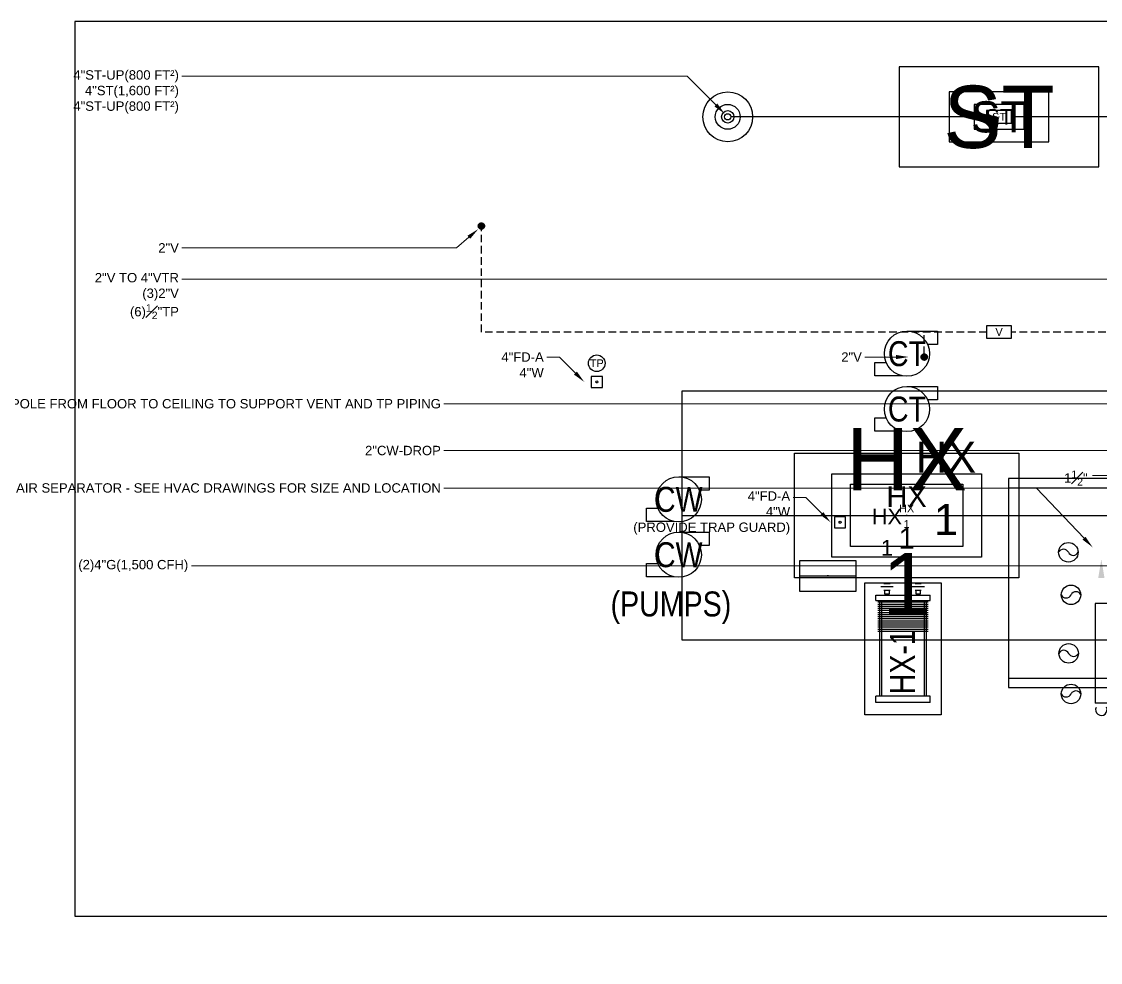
# Model space of a CAD drawing. Extents: x -6836 to 13740, y -142 to 3166.
# Drawn here: x 526 to 1045, y 771 to 1223 of the extents above; entities that cross this region are included whole.
import ezdxf
from ezdxf import colors
from ezdxf.entities.mleader import LeaderData, LeaderLine
from ezdxf.enums import TextEntityAlignment as Align
from ezdxf.math import Vec2, Vec3

# ---------------------------------------------------------------- set-up
doc = ezdxf.new("R2010")
doc.units = 0
doc.header["$LTSCALE"] = 18
doc.header["$MEASUREMENT"] = 0
doc.linetypes.add('VENT', pattern=[0.3, 0.2, -0.1])
for name, color, linetype in [('0 @ 1 (1)', 7, 'Continuous'), ('0 @ 1 (2)', 7, 'Continuous'), ('0 @ 128', 7, 'Continuous'), ('0 @ 192', 7, 'Continuous'), ('0 @ 384', 7, 'Continuous'), ('0 @ 48', 7, 'Continuous'), ('0 @ 96', 7, 'Continuous'), ('M-EQP-N', 8, 'Continuous'), ('P-IW-N', 1, 'Continuous'), ('P-IW-N @ 1 (1)', 1, 'Continuous'), ('P-IW-N @ 1 (2)', 1, 'Continuous'), ('P-IW-N @ 128', 1, 'Continuous'), ('P-IW-N @ 192', 1, 'Continuous'), ('P-IW-N @ 384', 1, 'Continuous'), ('P-IW-N @ 48', 1, 'Continuous'), ('P-IW-N @ 64', 1, 'Continuous'), ('P-IW-N @ 768', 1, 'Continuous'), ('P-IW-N @ 96', 1, 'Continuous'), ('P-SAN-N @ 48', 6, 'Continuous'), ('P-SANV-N', 5, 'VENT'), ('P-SANV-N @ 48', 5, 'VENT'), ('P-STRM-N', 2, 'Continuous'), ('P-STRM-N @ 1 (1)', 2, 'Continuous'), ('P-STRM-N @ 192', 2, 'Continuous'), ('P-STRM-N @ 384', 2, 'Continuous'), ('P-STRM-N @ 48', 2, 'Continuous'), ('P-STRM-N @ 96', 2, 'Continuous'), ('P-TP-N @ 48', 6, 'Continuous')]:
    doc.layers.add(name, color=color, linetype=linetype)
doc.layers.add('G-ANNO-TEXT', color=70, linetype='Continuous', lineweight=0)
doc.styles.add('Arial', font='arial.ttf')
doc.styles.add('Arial Narrow', font='ARIALN.TTF')
doc.dimstyles.new('Loop048', dxfattribs={"dimscale": 0, "dimtxt": 0.09375, "dimasz": 0.03125, "dimexe": 0.0625, "dimexo": 0.0625, "dimgap": 0.09375, "dimtad": 1, "dimdec": 4, "dimzin": 3, "dimdsep": 46, "dimlunit": 4, "dimtxsty": 'Arial', "dimblk": 'OBLIQUE', "dimcen": 0.09375, "dimdle": 0.0625, "dimclrd": 256, "dimclre": 256, "dimclrt": 256, "dimadec": 4, "dimazin": 0, "dimtfac": 0.8, "dimtdec": 4, "dimtix": 1, "dimtofl": 0, "dimtmove": 1, "dimatfit": 0, "dimldrblk": 'LeaderNoteBlock', "dimfxl": 1, "dimfrac": 1, "dimtolj": 1, "dimtzin": 0, "dimlwd": -1, "dimlwe": -1, "dimarcsym": 0})

# ---------------------------------------------------------------- blocks, each defined once
blk = doc.blocks.new('*U13')
at = {"linetype": 'Continuous'}
blk.add_lwpolyline([(-0.056, -0.056), (0.056, -0.056), (0.056, 0.056), (-0.056, 0.056)], close=True, dxfattribs=at)
at = {"color": 7, "linetype": 'Continuous'}
blk.add_circle((0, 0), 0.01, dxfattribs=at)
blk = doc.blocks.new('TrapPrimer')
at = {"linetype": 'Continuous'}
blk.add_circle((0, 0), 0.0829, dxfattribs=at)
at = {"linetype": 'Continuous', "style": 'Arial'}
blk.add_text('TP', height=0.0781, dxfattribs=at).set_placement((0, 0), align=Align.MIDDLE)
blk = doc.blocks.new('NON POWERED EQUIPMENT TAG')
blk.add_line((-0.28125, 0), (0.28125, 0))
blk.add_lwpolyline([(-0.28125, 0.15625), (0.28125, 0.15625), (0.28125, -0.15625), (-0.28125, -0.15625)], close=True)
at = {"style": 'Arial'}
for p in [(0, 0.03125), (0, -0.125)]:
    blk.add_attdef('XXXX', text='', height=0.07812, dxfattribs=at).set_placement(p, align=Align.CENTER)
blk = doc.blocks.new('*U2360')
at = {"layer": '0 @ 1 (1)'}
ref = blk.add_blockref('NON POWERED EQUIPMENT TAG', (913.64, 967.21), dxfattribs=at)
ref.add_attrib('XXXX', 'HX', dxfattribs={"layer": '0', "height": 0.0781, "style": 'Arial'}).set_placement((913.64, 967.24), align=Align.CENTER)
ref.add_attrib('XXXX', '1', dxfattribs={"layer": '0', "height": 0.0781, "style": 'Arial'}).set_placement((913.64, 967.09), align=Align.CENTER)
at = {"layer": '0 @ 1 (2)'}
ref = blk.add_blockref('NON POWERED EQUIPMENT TAG', (951.53, 996.31), dxfattribs=at)
ref.add_attrib('XXXX', 'HX', dxfattribs={"layer": '0', "height": 0.0781, "style": 'Arial'}).set_placement((951.53, 996.34), align=Align.CENTER)
ref.add_attrib('XXXX', '1', dxfattribs={"layer": '0', "height": 0.0781, "style": 'Arial'}).set_placement((951.53, 996.18), align=Align.CENTER)
at = {"layer": '0 @ 128'}
ref = blk.add_blockref('NON POWERED EQUIPMENT TAG', (951.53, 996.31), dxfattribs=dict(at, xscale=128, yscale=128, zscale=128))
ref.add_attrib('XXXX', 'HX', dxfattribs={"layer": '0', "height": 10, "style": 'Arial'}).set_placement((951.53, 1000.31), align=Align.CENTER)
ref.add_attrib('XXXX', '1', dxfattribs={"layer": '0', "height": 10, "style": 'Arial'}).set_placement((951.53, 980.31), align=Align.CENTER)
at = {"layer": '0 @ 192'}
ref = blk.add_blockref('NON POWERED EQUIPMENT TAG', (951.53, 996.31), dxfattribs=dict(at, xscale=192, yscale=192, zscale=192))
ref.add_attrib('XXXX', 'HX', dxfattribs={"layer": '0', "height": 15, "style": 'Arial'}).set_placement((970.47, 1016.85), align=Align.CENTER)
ref.add_attrib('XXXX', '1', dxfattribs={"layer": '0', "height": 15, "style": 'Arial'}).set_placement((970.47, 986.85), align=Align.CENTER)
at = {"layer": '0 @ 384'}
ref = blk.add_blockref('NON POWERED EQUIPMENT TAG', (951.53, 996.31), dxfattribs=dict(at, xscale=384, yscale=384, zscale=384))
ref.add_attrib('XXXX', 'HX', dxfattribs={"layer": '0', "height": 30, "style": 'Arial'}).set_placement((951.53, 1008.31), align=Align.CENTER)
ref.add_attrib('XXXX', '1', dxfattribs={"layer": '0', "height": 30, "style": 'Arial'}).set_placement((951.53, 948.31), align=Align.CENTER)
at = {"layer": '0 @ 48'}
ref = blk.add_blockref('NON POWERED EQUIPMENT TAG', (913.64, 967.21), dxfattribs=dict(at, xscale=48, yscale=48, zscale=48))
ref.add_attrib('XXXX', 'HX', dxfattribs={"layer": '0', "height": 3.75, "style": 'Arial'}).set_placement((951.53, 997.81), align=Align.CENTER)
ref.add_attrib('XXXX', '1', dxfattribs={"layer": '0', "height": 3.75, "style": 'Arial'}).set_placement((951.53, 990.31), align=Align.CENTER)
at = {"layer": '0 @ 96'}
ref = blk.add_blockref('NON POWERED EQUIPMENT TAG', (951.53, 996.31), dxfattribs=dict(at, xscale=96, yscale=96, zscale=96))
ref.add_attrib('XXXX', 'HX', dxfattribs={"layer": '0', "height": 7.5, "style": 'Arial'}).set_placement((942.05, 992.03), align=Align.CENTER)
ref.add_attrib('XXXX', '1', dxfattribs={"layer": '0', "height": 7.5, "style": 'Arial'}).set_placement((942.05, 977.03), align=Align.CENTER)
blk = doc.blocks.new('A$C04B83033')
for p, q in [((945.08, 961.91), (939.08, 961.91)), ((943.58, 963.41), (940.58, 963.41)), ((940.58, 960.41), (943.58, 960.41)), ((960.08, 961.91), (954.08, 961.91)), ((958.58, 963.41), (955.58, 963.41)), ((955.58, 960.41), (958.58, 960.41)), ((936.68, 955.41), (936.68, 957.91)), ((936.68, 957.91), (962.93, 957.91)), ((936.68, 955.41), (962.93, 955.41)), ((938.68, 909.41), (938.68, 955.41)), ((939.68, 909.41), (939.68, 955.41)), ((959.93, 955.41), (959.93, 909.41)), ((960.93, 955.41), (960.93, 909.41)), ((962.93, 955.41), (962.93, 957.91)), ((937.68, 954.69), (961.93, 954.69)), ((937.68, 953.69), (961.93, 953.69)), ((937.68, 952.69), (961.93, 952.69)), ((937.68, 951.69), (961.93, 951.69)), ((937.68, 950.69), (961.93, 950.69)), ((937.68, 949.69), (961.93, 949.69)), ((1042.23, 953.98), (1042.23, 905.98)), ((1068.23, 953.98), (1042.23, 953.98)), ((937.68, 948.69), (961.93, 948.69)), ((937.68, 947.69), (961.93, 947.69)), ((937.68, 946.69), (961.93, 946.69)), ((937.68, 945.69), (961.93, 945.69)), ((937.68, 944.69), (961.93, 944.69)), ((937.68, 943.69), (961.93, 943.69)), ((937.68, 942.69), (961.93, 942.69)), ((937.68, 941.69), (961.93, 941.69)), ((937.68, 940.69), (961.93, 940.69)), ((936.68, 906.41), (936.68, 909.41)), ((962.93, 909.41), (936.68, 909.41)), ((962.93, 906.41), (962.93, 909.41)), ((962.93, 906.41), (936.68, 906.41)), ((1068.23, 905.98), (1042.23, 905.98))]:
    blk.add_line(p, q)
for points in [[(951.82, 1084.99), (966.39, 1084.99), (966.39, 1078.5), (961.66, 1078.5)], [(949.57, 1063.43), (936.2, 1063.43), (936.2, 1069.92), (941.66, 1069.92)], [(951.82, 1058.38), (966.39, 1058.38), (966.39, 1051.89), (961.66, 1051.89)], [(949.57, 1036.82), (936.2, 1036.82), (936.2, 1043.31), (941.66, 1043.31)], [(842.06, 1014.93), (856.62, 1014.93), (856.62, 1008.44), (851.89, 1008.44)], [(839.8, 993.37), (826.43, 993.37), (826.43, 999.86), (831.89, 999.86)], [(842.06, 988.32), (856.62, 988.32), (856.62, 981.83), (851.89, 981.83)], [(839.8, 966.76), (826.43, 966.76), (826.43, 973.25), (831.89, 973.25)], [(943.08, 960.41), (943.08, 958.41), (941.08, 958.41), (941.08, 960.41), (943.08, 960.41)], [(958.08, 960.41), (958.08, 958.41), (956.08, 958.41), (956.08, 960.41), (958.08, 960.41)]]:
    blk.add_lwpolyline(points)
blk.add_lwpolyline([(931.43, 900.41), (931.43, 963.91), (968.18, 963.91), (968.18, 900.41)], close=True)
for centre in [(951.7, 1074.11), (951.7, 1047.49), (841.93, 1004.05), (841.93, 977.43)]:
    blk.add_circle(centre, 10.88)
at = {"linetype": 'Continuous'}
for centre in [(1029.34, 978.58), (1030.6, 958.13), (1029.47, 929.98), (1030.6, 910.47)]:
    blk.add_circle(centre, 4.69, dxfattribs=at)
for centre, radius, start, end in [((1027, 977.44), 2.61, 25.9994, 154.0006), ((1031.69, 979.72), 2.61, 205.9994, 334.0006), ((1028.26, 959.27), 2.61, 205.9994, 334.0006), ((1032.95, 956.99), 2.61, 25.9994, 154.0006), ((1027.13, 928.83), 2.61, 25.9994, 154.0006), ((1031.81, 931.12), 2.61, 205.9994, 334.0006), ((1028.26, 911.61), 2.61, 205.9994, 334.0006), ((1032.95, 909.33), 2.61, 25.9994, 154.0006), ((1045.2, 902.9), 2.75, 156.7836, 27.3267)]:
    blk.add_arc(centre, radius, start, end)
blk.add_solid([(1043.7, 966.23), (1045.2, 975.23), (1046.7, 966.23)])
blk.add_blockref('*U2360', (0, 0))
at = {"style": 'Arial Narrow'}
for s, p in [('CT', (951.7, 1074.11)), ('CT', (951.7, 1047.49)), ('CW', (841.93, 1004.05)), ('CW', (841.93, 977.43))]:
    blk.add_text(s, height=12, dxfattribs=at).set_placement(p, align=Align.MIDDLE)
blk.add_text('(PUMPS)', height=12, dxfattribs=at).set_placement((809.15, 947.74))
blk.add_text('HX-1', height=12, rotation=90, dxfattribs=at).set_placement((955.5, 925.97), align=Align.CENTER)
blk = doc.blocks.new('*U36')
h = blk.add_hatch()
h.set_pattern_fill('ANSI31', color=256, scale=0.025, angle=135)
edge = h.paths.add_edge_path()
edge.add_arc((0, 0), 0.0313, 0, 360)
blk.add_circle((0, 0), 0.0312)
blk = doc.blocks.new('*U41')
blk.add_circle((0, 0), 0.0312)
blk = doc.blocks.new('*U2478')
at = {"layer": 'P-STRM-N @ 1 (1)'}
blk.add_blockref('*U41', (865.5, 1177.5), dxfattribs=at)
at = {"layer": 'P-STRM-N @ 192', "xscale": 192, "yscale": 192, "zscale": 192}
blk.add_blockref('*U41', (865.5, 1177.5), dxfattribs=at)
at = {"layer": 'P-STRM-N @ 384', "xscale": 384, "yscale": 384, "zscale": 384}
blk.add_blockref('*U41', (865.5, 1177.5), dxfattribs=at)
at = {"layer": 'P-STRM-N @ 48', "xscale": 48, "yscale": 48, "zscale": 48}
blk.add_blockref('*U41', (865.5, 1177.5), dxfattribs=at)
at = {"layer": 'P-STRM-N @ 96', "xscale": 96, "yscale": 96, "zscale": 96}
blk.add_blockref('*U41', (865.5, 1177.5), dxfattribs=at)
blk = doc.blocks.new('*U73')
at = {"layer": 'DEFPOINTS'}
blk.add_lwpolyline([(-0.125, -0.0625), (0.125, -0.0625), (0.125, 0.0625), (-0.125, 0.0625)], close=True, dxfattribs=at)
at = {"style": 'Arial'}
blk.add_text('ST', height=0.07812, dxfattribs=at).set_placement((0, 0), align=Align.MIDDLE)
blk = doc.blocks.new('*U2479')
at = {"layer": 'P-STRM-N @ 1 (1)', "linetype": 'ByBlock', "lineweight": -2}
blk.add_blockref('*U73', (996, 1177.5), dxfattribs=at)
at = {"layer": 'P-STRM-N @ 192', "linetype": 'ByBlock', "lineweight": -2, "xscale": 192, "yscale": 192, "zscale": 192}
blk.add_blockref('*U73', (996, 1177.5), dxfattribs=at)
at = {"layer": 'P-STRM-N @ 384', "linetype": 'ByBlock', "lineweight": -2, "xscale": 384, "yscale": 384, "zscale": 384}
blk.add_blockref('*U73', (996, 1177.5), dxfattribs=at)
at = {"layer": 'P-STRM-N @ 48', "linetype": 'ByBlock', "lineweight": -2, "xscale": 48, "yscale": 48, "zscale": 48}
blk.add_blockref('*U73', (996, 1177.5), dxfattribs=at)
at = {"layer": 'P-STRM-N @ 96', "linetype": 'ByBlock', "lineweight": -2, "xscale": 96, "yscale": 96, "zscale": 96}
blk.add_blockref('*U73', (996, 1177.5), dxfattribs=at)
blk = doc.blocks.new('*U69')
at = {"layer": 'DEFPOINTS'}
blk.add_lwpolyline([(-0.125, -0.0625), (0.125, -0.0625), (0.125, 0.0625), (-0.125, 0.0625)], close=True, dxfattribs=at)
at = {"style": 'Arial'}
blk.add_text('V', height=0.0781, dxfattribs=at).set_placement((0, 0), align=Align.MIDDLE)
blk = doc.blocks.new('*U65')
at = {"layer": 'DEFPOINTS'}
blk.add_lwpolyline([(-0.125, -0.0625), (0.125, -0.0625), (0.125, 0.0625), (-0.125, 0.0625)], close=True, dxfattribs=at)
at = {"style": 'Arial'}
blk.add_text('IW', height=0.078125, dxfattribs=at).set_placement((0, 0), align=Align.MIDDLE)
blk = doc.blocks.new('*U2934')
at = {"layer": 'P-IW-N @ 1 (1)', "linetype": 'ByBlock', "lineweight": -2}
blk.add_blockref('*U65', (1096.5, 951), dxfattribs=at)
at = {"layer": 'P-IW-N @ 1 (2)', "linetype": 'ByBlock', "lineweight": -2}
blk.add_blockref('*U65', (1096.5, 951), dxfattribs=at)
at = {"layer": 'P-IW-N @ 128', "linetype": 'ByBlock', "lineweight": -2, "xscale": 128, "yscale": 128, "zscale": 128}
blk.add_blockref('*U65', (1096.5, 951), dxfattribs=at)
at = {"layer": 'P-IW-N @ 192', "linetype": 'ByBlock', "lineweight": -2, "xscale": 192, "yscale": 192, "zscale": 192}
blk.add_blockref('*U65', (1096.5, 951), dxfattribs=at)
at = {"layer": 'P-IW-N @ 384', "linetype": 'ByBlock', "lineweight": -2, "xscale": 384, "yscale": 384, "zscale": 384}
blk.add_blockref('*U65', (1096.5, 951), dxfattribs=at)
at = {"layer": 'P-IW-N @ 48', "linetype": 'ByBlock', "lineweight": -2, "xscale": 48, "yscale": 48, "zscale": 48}
blk.add_blockref('*U65', (1096.5, 951), dxfattribs=at)
at = {"layer": 'P-IW-N @ 64', "linetype": 'ByBlock', "lineweight": -2, "xscale": 64, "yscale": 64, "zscale": 64}
blk.add_blockref('*U65', (1096.5, 951), dxfattribs=at)
at = {"layer": 'P-IW-N @ 768', "linetype": 'ByBlock', "lineweight": -2, "xscale": 768, "yscale": 768, "zscale": 768}
blk.add_blockref('*U65', (1096.5, 951), dxfattribs=at)
at = {"layer": 'P-IW-N @ 96', "linetype": 'ByBlock', "lineweight": -2, "xscale": 96, "yscale": 96, "zscale": 96}
blk.add_blockref('*U65', (1096.5, 951), dxfattribs=at)
blk = doc.blocks.new('*U2935')
at = {"layer": 'P-IW-N @ 1 (1)', "linetype": 'ByBlock', "lineweight": -2}
blk.add_blockref('*U65', (1096.5, 955.5), dxfattribs=at)
at = {"layer": 'P-IW-N @ 1 (2)', "linetype": 'ByBlock', "lineweight": -2}
blk.add_blockref('*U65', (1096.5, 955.5), dxfattribs=at)
at = {"layer": 'P-IW-N @ 128', "linetype": 'ByBlock', "lineweight": -2, "xscale": 128, "yscale": 128, "zscale": 128}
blk.add_blockref('*U65', (1096.5, 955.5), dxfattribs=at)
at = {"layer": 'P-IW-N @ 192', "linetype": 'ByBlock', "lineweight": -2, "xscale": 192, "yscale": 192, "zscale": 192}
blk.add_blockref('*U65', (1096.5, 955.5), dxfattribs=at)
at = {"layer": 'P-IW-N @ 384', "linetype": 'ByBlock', "lineweight": -2, "xscale": 384, "yscale": 384, "zscale": 384}
blk.add_blockref('*U65', (1096.5, 955.5), dxfattribs=at)
at = {"layer": 'P-IW-N @ 48', "linetype": 'ByBlock', "lineweight": -2, "xscale": 48, "yscale": 48, "zscale": 48}
blk.add_blockref('*U65', (1096.5, 955.5), dxfattribs=at)
at = {"layer": 'P-IW-N @ 64', "linetype": 'ByBlock', "lineweight": -2, "xscale": 64, "yscale": 64, "zscale": 64}
blk.add_blockref('*U65', (1096.5, 955.5), dxfattribs=at)
at = {"layer": 'P-IW-N @ 768', "linetype": 'ByBlock', "lineweight": -2, "xscale": 768, "yscale": 768, "zscale": 768}
blk.add_blockref('*U65', (1096.5, 955.5), dxfattribs=at)
at = {"layer": 'P-IW-N @ 96', "linetype": 'ByBlock', "lineweight": -2, "xscale": 96, "yscale": 96, "zscale": 96}
blk.add_blockref('*U65', (1096.5, 955.5), dxfattribs=at)
blk = doc.blocks.new('_Oblique')
at = {"color": 0, "linetype": 'ByBlock', "lineweight": -2}
blk.add_line((-0.5, -0.5), (0.5, 0.5), dxfattribs=at)
blk = doc.blocks.new('LeaderNoteBlock')
blk.add_ellipse((0, 0), major_axis=(1, 0), ratio=0.25, start_param=5.387521, end_param=10.320443)

msp = doc.modelspace()

# ---------------------------------------------------------------- linework, layer by layer
at = {"layer": 'DEFPOINTS'}
msp.add_lwpolyline([(551.47902, 793.04182), (1470.39165, 793.04182), (1470.39165, 1223.3146), (551.47902, 1223.3146)], close=True, dxfattribs=at)
at = {"layer": 'P-SANV-N'}
for p, q in [((747, 1074), (747, 1123.5)), ((990, 1074), (747, 1074)), ((960, 1063.5), (960, 1074)), ((1090.5, 1074), (1002, 1074))]:
    msp.add_line(p, q, dxfattribs=at)
at = {"layer": 'P-STRM-N'}
for p, q in [((990, 1177.5), (867, 1177.5)), ((1125, 1177.5), (1002, 1177.5))]:
    msp.add_line(p, q, dxfattribs=at)

# ---------------------------------------------------------------- block references
at = {"layer": 'M-EQP-N'}
msp.add_blockref('A$C04B83033', (0, -10.5), dxfattribs=at)
at = {"layer": 'P-IW-N'}
for name in ['*U2935', '*U2934']:
    msp.add_blockref(name, (0, 0), dxfattribs=at)
at = {"layer": 'P-SAN-N @ 48', "xscale": 48, "yscale": 48, "zscale": 48}
for p in [(802.5, 1050), (919.5, 982.5)]:
    msp.add_blockref('*U13', p, dxfattribs=at)
at = {"layer": 'P-SANV-N @ 48', "xscale": 48, "yscale": 48, "zscale": 48}
for p in [(747, 1125), (960, 1062)]:
    msp.add_blockref('*U36', p, dxfattribs=at)
at = {"layer": 'P-SANV-N @ 48', "linetype": 'ByBlock', "lineweight": -2, "xscale": 48, "yscale": 48, "zscale": 48}
msp.add_blockref('*U69', (996, 1074), dxfattribs=at)
at = {"layer": 'P-STRM-N'}
for name in ['*U2479', '*U2478']:
    msp.add_blockref(name, (0, 0), dxfattribs=at)
at = {"layer": 'P-TP-N @ 48', "xscale": 48, "yscale": 48, "zscale": 48}
msp.add_blockref('TrapPrimer', (802.5, 1059), dxfattribs=at)

# ---------------------------------------------------------------- texts
at = {"layer": 'G-ANNO-TEXT', "insert": (1038.6, 1007.4), "char_height": 4.5, "attachment_point": 3, "style": 'Arial'}
msp.add_mtext_dynamic_manual_height_columns('\\A1;1{\\H0.8x;\\S1#2;}"', width=33.6, gutter_width=22.5, heights=[0], dxfattribs=at)

# ---------------------------------------------------------------- leaders
at = {"layer": 'G-ANNO-TEXT'}
msp.add_leader([(1048.5, 1005), (1042.5, 1005), (1041, 1005)], dimstyle='Loop048', override={"dimscale": 0}, dxfattribs=at)
ml = msp.add_multileader_mtext('Standard', dxfattribs=at)
ml.set_content('4"ST-UP(800 FT²)\\P4"ST(1,600 FT²)\\P4"ST-UP(800 FT²)', color=256, style='Arial')
ml.set_leader_properties(color=256, linetype='ByLayer', lineweight=-1)
ml.build(insert=Vec2(0, 0))
ml.multileader.update_dxf_attribs({"has_dogleg": 0, "dogleg_length": 0.125, "arrow_head_size": 6, "scale": 48})
ctx = ml.context
ctx.base_point, ctx.scale, ctx.char_height, ctx.arrow_head_size, ctx.landing_gap_size, ctx.plane_origin = Vec3(549.52387, 1197), 48, 4.5, 6, 1.5, Vec3(864, 1179)
ctx.text_align_type = 2
notes = []
notes.append((ctx, [(0, (1, 1, 0), (609, 1197), (-1, 0), 6, [(0, [(864, 1179), (846, 1197)], 0, [])])]))
ctx.mtext.insert, ctx.mtext.alignment, ctx.mtext.flow_direction = Vec3(601.5, 1199.91149), 3, 5
ml = msp.add_multileader_mtext('Standard', dxfattribs=at)
ml.set_content('2"V', color=256, style='Arial')
ml.set_leader_properties(color=256, linetype='ByLayer', lineweight=-1)
ml.build(insert=Vec2(0, 0))
ml.multileader.update_dxf_attribs({"has_dogleg": 0, "dogleg_length": 0.125, "arrow_head_size": 6, "scale": 48})
ctx = ml.context
ctx.base_point, ctx.scale, ctx.char_height, ctx.arrow_head_size, ctx.landing_gap_size, ctx.plane_origin = Vec3(590.31241, 1114.5), 48, 4.5, 6, 1.5, Vec3(745.5, 1104)
ctx.text_align_type = 2
notes.append((ctx, [(0, (1, 1, 0), (609, 1114.5), (-1, 0), 6, [(0, [(745.5, 1123.5), (735, 1114.5)], 0, [])])]))
ctx.mtext.insert, ctx.mtext.alignment, ctx.mtext.flow_direction = Vec3(601.5, 1116.75), 3, 5
ml = msp.add_multileader_mtext('Standard', dxfattribs=at)
ml.set_content('\\A1;2"V TO 4"VTR\\P(3)2"V\\P(6){\\H0.8x;\\S1#2;}"TP ', color=256, style='Arial')
ml.set_leader_properties(color=256, linetype='ByLayer', lineweight=-1)
ml.build(insert=Vec2(0, 0))
ml.multileader.update_dxf_attribs({"has_dogleg": 0, "dogleg_length": 0.125, "arrow_head_size": 6, "scale": 48})
ctx = ml.context
ctx.base_point, ctx.scale, ctx.char_height, ctx.arrow_head_size, ctx.landing_gap_size, ctx.plane_origin = Vec3(559.81924, 1099.5), 48, 4.5, 6, 1.5, Vec3(1111.5, 1089)
ctx.text_align_type = 2
notes.append((ctx, [(0, (1, 1, 0), (609, 1099.5), (-1, 0), 6, [(0, [(1107, 1075.5), (1081.5, 1099.5)], 0, [])])]))
ctx.mtext.insert, ctx.mtext.alignment, ctx.mtext.flow_direction = Vec3(601.5, 1102.41149), 3, 5
ml = msp.add_multileader_mtext('Standard', dxfattribs=at)
ml.set_content('4"FD-A\\P4"W', color=256, style='Arial')
ml.set_leader_properties(color=256, linetype='ByLayer', lineweight=-1)
ml.build(insert=Vec2(0, 0))
ml.multileader.update_dxf_attribs({"has_dogleg": 0, "dogleg_length": 0.125, "arrow_head_size": 6, "scale": 48})
ctx = ml.context
ctx.base_point, ctx.scale, ctx.char_height, ctx.arrow_head_size, ctx.landing_gap_size, ctx.plane_origin = Vec3(755.17633, 1062), 48, 4.5, 6, 1.5, Vec3(796.5, 1050)
ctx.text_align_type = 2
notes.append((ctx, [(0, (1, 1, 0), (784.5, 1062), (-1, 0), 6, [(0, [(796.5, 1050), (784.5, 1062)], 0, [])])]))
ctx.mtext.insert, ctx.mtext.alignment, ctx.mtext.flow_direction = Vec3(777, 1064.25), 3, 5
ml = msp.add_multileader_mtext('Standard', dxfattribs=at)
ml.set_content('2"V', color=256, style='Arial')
ml.set_leader_properties(color=256, linetype='ByLayer', lineweight=-1)
ml.build(insert=Vec2(0, 0))
ml.multileader.update_dxf_attribs({"has_dogleg": 0, "dogleg_length": 0.125, "arrow_head_size": 6, "scale": 48})
ctx = ml.context
ctx.base_point, ctx.scale, ctx.char_height, ctx.arrow_head_size, ctx.landing_gap_size, ctx.plane_origin = Vec3(918.81241, 1062), 48, 4.5, 6, 1.5, Vec3(952.5, 1062)
ctx.text_align_type = 2
notes.append((ctx, [(0, (1, 1, 0), (937.5, 1062), (-1, 0), 6, [(0, [(952.5, 1062), (936, 1062)], 0, [])])]))
ctx.mtext.insert, ctx.mtext.alignment, ctx.mtext.flow_direction = Vec3(930, 1064.25), 3, 5
ml = msp.add_multileader_mtext('Standard', dxfattribs=at)
ml.set_content('2"CW-DROP', color=256, style='Arial')
ml.set_leader_properties(color=256, linetype='ByLayer', lineweight=-1)
ml.build(insert=Vec2(0, 0))
ml.multileader.update_dxf_attribs({"has_dogleg": 0, "dogleg_length": 0.125, "arrow_head_size": 6, "scale": 48})
ctx = ml.context
ctx.base_point, ctx.scale, ctx.char_height, ctx.arrow_head_size, ctx.landing_gap_size, ctx.plane_origin = Vec3(690, 1017), 48, 4.5, 6, 1.5, Vec3(1147.5, 1060.5)
ctx.text_align_type = 2
notes.append((ctx, [(0, (1, 1, 0), (735, 1017), (-1, 0), 6, [(0, [(1147.5, 1060.5), (1105.5, 1017)], 0, [])])]))
ctx.mtext.insert, ctx.mtext.alignment, ctx.mtext.flow_direction = Vec3(727.5, 1019.28837), 3, 5
ml = msp.add_multileader_mtext('Standard', dxfattribs=at)
ml.set_content('PROVIDE UNISTRUT POLE FROM FLOOR TO CEILING TO SUPPORT VENT AND TP PIPING', color=256, style='Arial')
ml.set_leader_properties(color=256, linetype='ByLayer', lineweight=-1)
ml.build(insert=Vec2(0, 0))
ml.multileader.update_dxf_attribs({"has_dogleg": 0, "dogleg_length": 0.125, "arrow_head_size": 6, "scale": 48})
ctx = ml.context
ctx.base_point, ctx.scale, ctx.char_height, ctx.arrow_head_size, ctx.landing_gap_size, ctx.plane_origin = Vec3(624.99864, 1039.5), 48, 4.5, 6, 1.5, Vec3(1114.5, 1054.5)
ctx.text_align_type = 2
notes.append((ctx, [(0, (1, 1, 0), (735, 1039.5), (-1, 0), 6, [(0, [(1114.5, 1054.5), (1110, 1039.5)], 0, [])])]))
ctx.mtext.insert, ctx.mtext.width, ctx.mtext.alignment, ctx.mtext.flow_direction = Vec3(727.5, 1041.78837), 103.5677521, 3, 5
ml = msp.add_multileader_mtext('Standard', dxfattribs=at)
ml.set_content('CONNECT TO HVAC AIR SEPARATOR - SEE HVAC DRAWINGS FOR SIZE AND LOCATION', color=256, style='Arial')
ml.set_leader_properties(color=256, linetype='ByLayer', lineweight=-1)
ml.build(insert=Vec2(0, 0))
ml.multileader.update_dxf_attribs({"has_dogleg": 0, "dogleg_length": 0.125, "arrow_head_size": 6, "scale": 48})
ctx = ml.context
ctx.base_point, ctx.scale, ctx.char_height, ctx.arrow_head_size, ctx.landing_gap_size, ctx.plane_origin = Vec3(612.87381, 999), 48, 4.5, 6, 1.5, Vec3(1041, 970.5)
ctx.text_align_type = 2
notes.append((ctx, [(0, (1, 1, 0), (735, 999), (-1, 0), 6, [(0, [(1041, 970.5), (1014, 999)], 0, [])])]))
ctx.mtext.insert, ctx.mtext.width, ctx.mtext.alignment, ctx.mtext.flow_direction = Vec3(727.5, 1001.28837), 114.2223508, 3, 5
ml = msp.add_multileader_mtext('Standard', dxfattribs=at)
ml.set_content('4"FD-A\\P4"W\\P(PROVIDE TRAP GUARD)', color=256, style='Arial')
ml.set_leader_properties(color=256, linetype='ByLayer', lineweight=-1)
ml.build(insert=Vec2(0, 0))
ml.multileader.update_dxf_attribs({"has_dogleg": 0, "dogleg_length": 0.125, "arrow_head_size": 6, "scale": 48})
ctx = ml.context
ctx.base_point, ctx.scale, ctx.char_height, ctx.arrow_head_size, ctx.landing_gap_size, ctx.plane_origin = Vec3(819.16371, 994.5), 48, 4.5, 6, 1.5, Vec3(915, 982.5)
ctx.text_align_type = 2
notes.append((ctx, [(0, (1, 1, 0), (903, 994.5), (-1, 0), 6, [(0, [(915, 982.5), (903, 994.5)], 0, [])])]))
ctx.mtext.insert, ctx.mtext.alignment, ctx.mtext.flow_direction = Vec3(895.5, 997.41149), 3, 5
ml = msp.add_multileader_mtext('Standard', dxfattribs=at)
ml.set_content('IRRIGATION CONTROL PANEL BY OTHERS', color=256, style='Arial')
ml.set_leader_properties(color=256, linetype='ByLayer', lineweight=-1)
ml.build(insert=Vec2(0, 0))
ml.multileader.update_dxf_attribs({"has_dogleg": 0, "dogleg_length": 0.125, "arrow_head_size": 6, "scale": 48})
ctx = ml.context
ctx.base_point, ctx.scale, ctx.char_height, ctx.arrow_head_size, ctx.landing_gap_size, ctx.plane_origin = Vec3(3338.15587, 988.5), 48, 4.5, 6, 1.5, Vec3(3420, 976.5)
ctx.text_align_type = 2
notes.append((ctx, [(0, (1, 1, 0), (3415.5, 988.5), (-1, 0), 6, [(0, [(3420, 976.5), (3412.5, 988.5)], 0, [])])]))
ctx.mtext.insert, ctx.mtext.width, ctx.mtext.alignment, ctx.mtext.flow_direction = Vec3(3408, 990.78837), 74.4736624, 3, 5
ml = msp.add_multileader_mtext('Standard', dxfattribs=at)
ml.set_content('(2)4"G(1,500 CFH)', color=256, style='Arial')
ml.set_leader_properties(color=256, linetype='ByLayer', lineweight=-1)
ml.build(insert=Vec2(0, 0))
ml.multileader.update_dxf_attribs({"has_dogleg": 0, "dogleg_length": 0.125, "arrow_head_size": 6, "scale": 48})
ctx = ml.context
ctx.base_point, ctx.scale, ctx.char_height, ctx.arrow_head_size, ctx.landing_gap_size, ctx.plane_origin = Vec3(552.22203, 961.5), 48, 4.5, 6, 1.5, Vec3(1068, 951)
ctx.text_align_type = 2
notes.append((ctx, [(0, (1, 1, 0), (613.5, 961.5), (-1, 0), 6, [(0, [(1068, 951), (1057.5, 961.5)], 0, [])])]))
ctx.mtext.insert, ctx.mtext.alignment, ctx.mtext.flow_direction = Vec3(606, 964.41149), 3, 5
ml = msp.add_multileader_mtext('Standard', dxfattribs=at)
ml.set_content('2"W&T WITH 18"STANDPIPE', color=256, style='Arial')
ml.set_leader_properties(color=256, linetype='ByLayer', lineweight=-1)
ml.build(insert=Vec2(0, 0))
ml.multileader.update_dxf_attribs({"has_dogleg": 0, "dogleg_length": 0.125, "arrow_head_size": 6, "scale": 48})
ctx = ml.context
ctx.base_point, ctx.scale, ctx.char_height, ctx.arrow_head_size, ctx.landing_gap_size, ctx.plane_origin = Vec3(-559, 784.7428), 48, 4.5, 6, 1.5, Vec3(-754, 771.2428)
notes.append((ctx, [(0, (1, 1, 0), (-565, 784.7428), (1, 0), 6, [(0, [(-754, 771.2428), (-617.5, 784.7428)], 0, [])])]))
ctx.mtext.insert, ctx.mtext.width, ctx.mtext.flow_direction = Vec3(-557.5, 787.03117), 53.7660577, 5
for ctx, leaders in notes:
    for number, flags, end, landing, length, lines in leaders:
        leader = LeaderData()
        leader.index, (leader.has_last_leader_line, leader.has_dogleg_vector, leader.attachment_direction) = number, flags
        leader.last_leader_point, leader.dogleg_vector, leader.dogleg_length = Vec3(end), Vec3(landing), length
        for number, points, colour, breaks in lines:
            line = LeaderLine()
            line.index, line.vertices, line.color, line.breaks = number, Vec3.list(points), colors.encode_raw_color(colour), breaks
            leader.lines.append(line)
        ctx.leaders.append(leader)

doc.saveas('drawing.dxf')
